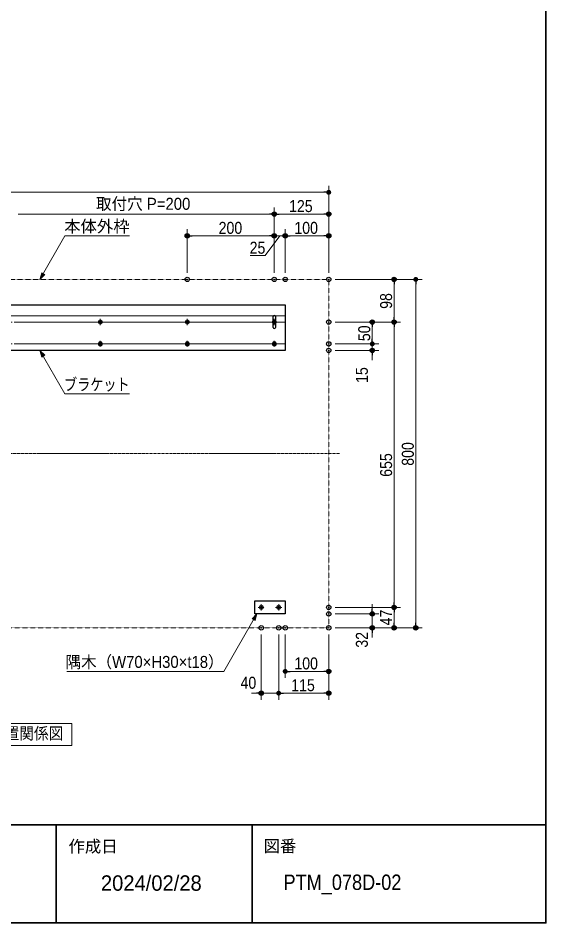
# Model space of a CAD drawing. Units: millimetres, scale not verified. Extents: x -4547 to 4547, y -2284 to 2284.
# Drawn here: x 447 to 1659, y -2078 to 0 of the extents above; entities that cross this region are included whole.
import ezdxf
from ezdxf.enums import TextEntityAlignment as Align

# ---------------------------------------------------------------- set-up
doc = ezdxf.new("R2010")
doc.units = ezdxf.units.MM
doc.header["$LTSCALE"] = 20
doc.header["$PDMODE"] = 32
doc.header["$PDSIZE"] = 10
for name, pattern in [('USER1', [0.8, 0.5, -0.3]), ('USER2', [2.91, 1.76, -0.4, 0.35, -0.4]), ('USER3', [9.172222, 5.997222, -1.058333, 1.058333, -1.058333])]:
    doc.linetypes.add(name, pattern=pattern)
for name, color, linetype, lineweight in [('0-0_1図面枠', 7, 'Continuous', 20), ('0-1_3一般', 7, 'Continuous', 15), ('0-2_2寸法-2', 7, 'Continuous', 15), ('0-3_0', 7, 'Continuous', 25), ('0-5_2寸法-1', 7, 'Continuous', 15), ('0-6_2寸法-3', 7, 'Continuous', 15)]:
    doc.layers.add(name, color=color, linetype=linetype, lineweight=lineweight)
doc.layers.add('0-4_Defpoints', color=7, linetype='Continuous')
doc.styles.add('ＭＳ Ｐゴシック', font='')
doc.styles.get('ＭＳ Ｐゴシック').set_extended_font_data('MS PGothic')

# ---------------------------------------------------------------- blocks, each defined once
blk = doc.blocks.new('グループ-49')
at = {"layer": '0-1_3一般'}
blk.add_line((16020, -13676.6), (48020, -13676.6), dxfattribs=at)
at = {"layer": '0-1_3一般', "lineweight": 30}
blk.add_lwpolyline([(16020, -13160), (48020, -13160), (48020, -15260), (16020, -15260)], close=True, dxfattribs=at)
blk = doc.blocks.new('グループ-50')
at = {"layer": '0-1_3一般'}
for p, q in [((16470, -13960), (16020, -13960)), ((16570, -13960), (20470, -13960)), ((20570, -13960), (24470, -13960)), ((24570, -13960), (28470, -13960)), ((28570, -13960), (35470, -13960)), ((39470, -13960), (35570, -13960)), ((43470, -13960), (39570, -13960)), ((47470, -13960), (43570, -13960)), ((47570, -13960), (48020, -13960)), ((16470, -14960), (16020, -14960)), ((16570, -14960), (20470, -14960)), ((20570, -14960), (24470, -14960)), ((24570, -14960), (28470, -14960)), ((28570, -14960), (35470, -14960)), ((39470, -14960), (35570, -14960)), ((43470, -14960), (39570, -14960)), ((47470, -14960), (43570, -14960)), ((47570, -14960), (48020, -14960))]:
    blk.add_line(p, q, dxfattribs=at)
blk.add_blockref('グループ-49', (0, 0), dxfattribs=at)
blk = doc.blocks.new('グループ-59')
at = {"layer": '0-1_3一般'}
for p, q in [((39460, -14974), (39460, -14946)), ((39460, -14946), (39506, -14946)), ((39506, -14900), (39534, -14900)), ((39506, -14946), (39506, -14900)), ((39534, -14946), (39534, -14900)), ((39534, -14946), (39580, -14946)), ((39580, -14974), (39580, -14946)), ((39506, -14974), (39460, -14974)), ((39506, -15020), (39506, -14974)), ((39506, -15020), (39534, -15020)), ((39534, -15020), (39534, -14974)), ((39580, -14974), (39534, -14974))]:
    blk.add_line(p, q, dxfattribs=at)
at = {"layer": '0-1_3一般', "linetype": 'USER2'}
for p, q in [((39520, -14816), (39520, -15104)), ((39376, -14960), (39664, -14960))]:
    blk.add_line(p, q, dxfattribs=at)
at = {"layer": '0-1_3一般'}
for radius in [94, 50, 40]:
    blk.add_circle((39520, -14960), radius, dxfattribs=at)
blk = doc.blocks.new('グループ-60')
at = {"layer": '0-1_3一般', "linetype": 'USER2'}
for p, q in [((39376, -13960), (39664, -13960)), ((39520, -13816), (39520, -14104))]:
    blk.add_line(p, q, dxfattribs=at)
at = {"layer": '0-1_3一般'}
for p, q in [((39460, -13974), (39460, -13946)), ((39460, -13946), (39506, -13946)), ((39506, -13974), (39460, -13974)), ((39506, -13900), (39534, -13900)), ((39506, -13946), (39506, -13900)), ((39506, -14020), (39506, -13974)), ((39506, -14020), (39534, -14020)), ((39534, -13946), (39534, -13900)), ((39534, -13946), (39580, -13946)), ((39534, -14020), (39534, -13974)), ((39580, -13974), (39534, -13974)), ((39580, -13974), (39580, -13946))]:
    blk.add_line(p, q, dxfattribs=at)
for radius in [94, 50, 40]:
    blk.add_circle((39520, -13960), radius, dxfattribs=at)
blk = doc.blocks.new('グループ-61')
at = {"layer": '0-1_3一般'}
for p, q in [((43460, -14974), (43460, -14946)), ((43460, -14946), (43506, -14946)), ((43506, -14900), (43534, -14900)), ((43506, -14946), (43506, -14900)), ((43534, -14946), (43534, -14900)), ((43534, -14946), (43580, -14946)), ((43580, -14974), (43580, -14946)), ((43506, -14974), (43460, -14974)), ((43506, -15020), (43506, -14974)), ((43506, -15020), (43534, -15020)), ((43534, -15020), (43534, -14974)), ((43580, -14974), (43534, -14974))]:
    blk.add_line(p, q, dxfattribs=at)
at = {"layer": '0-1_3一般', "linetype": 'USER2'}
for p, q in [((43520, -14816), (43520, -15104)), ((43376, -14960), (43664, -14960))]:
    blk.add_line(p, q, dxfattribs=at)
at = {"layer": '0-1_3一般'}
for radius in [94, 50, 40]:
    blk.add_circle((43520, -14960), radius, dxfattribs=at)
blk = doc.blocks.new('グループ-62')
at = {"layer": '0-1_3一般', "linetype": 'USER2'}
for p, q in [((43376, -13960), (43664, -13960)), ((43520, -13816), (43520, -14104))]:
    blk.add_line(p, q, dxfattribs=at)
at = {"layer": '0-1_3一般'}
for p, q in [((43460, -13974), (43460, -13946)), ((43460, -13946), (43506, -13946)), ((43506, -13974), (43460, -13974)), ((43506, -13900), (43534, -13900)), ((43506, -13946), (43506, -13900)), ((43506, -14020), (43506, -13974)), ((43506, -14020), (43534, -14020)), ((43534, -13946), (43534, -13900)), ((43534, -13946), (43580, -13946)), ((43534, -14020), (43534, -13974)), ((43580, -13974), (43534, -13974)), ((43580, -13974), (43580, -13946))]:
    blk.add_line(p, q, dxfattribs=at)
for radius in [94, 50, 40]:
    blk.add_circle((43520, -13960), radius, dxfattribs=at)
blk = doc.blocks.new('グループ-63')
at = {"layer": '0-1_3一般'}
for p, q in [((47460, -14974), (47460, -14946)), ((47460, -14946), (47506, -14946)), ((47506, -14900), (47534, -14900)), ((47506, -14946), (47506, -14900)), ((47534, -14946), (47534, -14900)), ((47534, -14946), (47580, -14946)), ((47580, -14974), (47580, -14946)), ((47506, -14974), (47460, -14974)), ((47506, -15020), (47506, -14974)), ((47506, -15020), (47534, -15020)), ((47534, -15020), (47534, -14974)), ((47580, -14974), (47534, -14974))]:
    blk.add_line(p, q, dxfattribs=at)
at = {"layer": '0-1_3一般', "linetype": 'USER2'}
for p, q in [((47520, -14816), (47520, -15104)), ((47376, -14960), (47664, -14960))]:
    blk.add_line(p, q, dxfattribs=at)
at = {"layer": '0-1_3一般'}
for radius in [94, 50, 40]:
    blk.add_circle((47520, -14960), radius, dxfattribs=at)
blk = doc.blocks.new('グループ-64')
at = {"layer": '0-1_3一般', "linetype": 'USER2'}
for p, q in [((47376, -13960), (47664, -13960)), ((47520, -13816), (47520, -14104))]:
    blk.add_line(p, q, dxfattribs=at)
at = {"layer": '0-1_3一般'}
for p, q in [((47460, -13974), (47460, -13946)), ((47460, -13946), (47506, -13946)), ((47506, -13974), (47460, -13974)), ((47506, -13900), (47534, -13900)), ((47506, -13946), (47506, -13900)), ((47506, -14020), (47506, -13974)), ((47506, -14020), (47534, -14020)), ((47534, -13946), (47534, -13900)), ((47534, -13946), (47580, -13946)), ((47534, -14020), (47534, -13974)), ((47580, -13974), (47534, -13974)), ((47580, -13974), (47580, -13946))]:
    blk.add_line(p, q, dxfattribs=at)
for radius in [94, 50, 40]:
    blk.add_circle((47520, -13960), radius, dxfattribs=at)
blk = doc.blocks.new('グループ-65')
at = {"layer": '0-1_3一般', "lineweight": 30}
for p, q in [((47470, -14210), (47470, -13710)), ((47570, -13710), (47570, -14210))]:
    blk.add_line(p, q, dxfattribs=at)
for centre, start, end in [((47520, -13710), 90, 180), ((47520, -13710), 0, 90), ((47520, -14210), 180, 270), ((47520, -14210), 270, 0)]:
    blk.add_arc(centre, 50, start, end, dxfattribs=at)
at = {"layer": '0-1_3一般'}
for name in ['グループ-50', 'グループ-60', 'グループ-62', 'グループ-64', 'グループ-59', 'グループ-61', 'グループ-63']:
    blk.add_blockref(name, (0, 0), dxfattribs=at)
blk = doc.blocks.new('グループ-66')
at = {"layer": '0-1_3一般'}
for p, q in [((47706, -27000), (47734, -27000)), ((47706, -27046), (47706, -27000)), ((47734, -27046), (47734, -27000)), ((47660, -27074), (47660, -27046)), ((47660, -27046), (47706, -27046)), ((47706, -27074), (47660, -27074)), ((47706, -27120), (47706, -27074)), ((47706, -27120), (47734, -27120)), ((47734, -27046), (47780, -27046)), ((47734, -27120), (47734, -27074)), ((47780, -27074), (47734, -27074)), ((47780, -27074), (47780, -27046))]:
    blk.add_line(p, q, dxfattribs=at)
at = {"layer": '0-1_3一般', "linetype": 'USER2'}
for p, q in [((47720, -26916), (47720, -27204)), ((47576, -27060), (47864, -27060))]:
    blk.add_line(p, q, dxfattribs=at)
at = {"layer": '0-1_3一般'}
for radius in [94, 50, 40]:
    blk.add_circle((47720, -27060), radius, dxfattribs=at)
blk = doc.blocks.new('グループ-67')
at = {"layer": '0-1_3一般'}
for p, q in [((46906, -27000), (46934, -27000)), ((46906, -27046), (46906, -27000)), ((46934, -27046), (46934, -27000)), ((46860, -27074), (46860, -27046)), ((46860, -27046), (46906, -27046)), ((46906, -27074), (46860, -27074)), ((46906, -27120), (46906, -27074)), ((46906, -27120), (46934, -27120)), ((46934, -27046), (46980, -27046)), ((46934, -27120), (46934, -27074)), ((46980, -27074), (46934, -27074)), ((46980, -27074), (46980, -27046))]:
    blk.add_line(p, q, dxfattribs=at)
at = {"layer": '0-1_3一般', "linetype": 'USER2'}
for p, q in [((46920, -26916), (46920, -27204)), ((46776, -27060), (47064, -27060))]:
    blk.add_line(p, q, dxfattribs=at)
at = {"layer": '0-1_3一般'}
for radius in [94, 50, 40]:
    blk.add_circle((46920, -27060), radius, dxfattribs=at)
blk = doc.blocks.new('グループ-68')
at = {"layer": '0-1_3一般', "lineweight": 30}
blk.add_lwpolyline([(46620, -26760), (48020, -26760), (48020, -27360), (46620, -27360)], close=True, dxfattribs=at)
at = {"layer": '0-1_3一般'}
for name in ['グループ-67', 'グループ-66']:
    blk.add_blockref(name, (0, 0), dxfattribs=at)
blk = doc.blocks.new('グループ-69')
at = {"layer": '0-1_3一般', "linetype": 'USER3'}
blk.add_line((50520, -20000), (13520, -20000), dxfattribs=at)
at = {"layer": '0-1_3一般', "linetype": 'USER1'}
blk.add_lwpolyline([(14020, -12000), (50020, -12000), (50020, -28000), (14020, -28000)], close=True, dxfattribs=at)
at = {"layer": '0-1_3一般'}
for name in ['グループ-65', 'グループ-68']:
    blk.add_blockref(name, (0, 0), dxfattribs=at)
blk = doc.blocks.new('_Dot')
at = {"layer": '0-3_0'}
blk.add_line((-10, 0), (-20, 0), dxfattribs=at)
for points in [[(0, 0), (-10, 0), (-9.92, 1.25)], [(0, 0), (-9.92, -1.25), (-10, 0)], [(0, 0), (-9.92, 1.25), (-9.69, 2.49)], [(0, 0), (-9.69, -2.49), (-9.92, -1.25)], [(0, 0), (-9.69, 2.49), (-9.3, 3.68)], [(0, 0), (-9.3, -3.68), (-9.69, -2.49)], [(0, 0), (-9.3, 3.68), (-8.76, 4.82)], [(0, 0), (-8.76, -4.82), (-9.3, -3.68)], [(0, 0), (-8.76, 4.82), (-8.09, 5.88)], [(0, 0), (-8.09, -5.88), (-8.76, -4.82)], [(0, 0), (-8.09, 5.88), (-7.29, 6.85)], [(0, 0), (-7.29, -6.85), (-8.09, -5.88)], [(0, 0), (-7.29, 6.85), (-6.37, 7.71)], [(0, 0), (-6.37, -7.71), (-7.29, -6.85)], [(0, 0), (-6.37, 7.71), (-5.36, 8.44)], [(0, 0), (-5.36, -8.44), (-6.37, -7.71)], [(0, 0), (-5.36, 8.44), (-4.26, 9.05)], [(0, 0), (-4.26, -9.05), (-5.36, -8.44)], [(0, 0), (-4.26, 9.05), (-3.09, 9.51)], [(0, 0), (-3.09, -9.51), (-4.26, -9.05)], [(0, 0), (-3.09, 9.51), (-1.87, 9.82)], [(0, 0), (-1.87, -9.82), (-3.09, -9.51)], [(0, 0), (-1.87, 9.82), (-0.63, 9.98)], [(0, 0), (-0.63, -9.98), (-1.87, -9.82)], [(0, 0), (-0.63, 9.98), (0.63, 9.98)], [(0, 0), (0.63, -9.98), (-0.63, -9.98)], [(0, 0), (0.63, 9.98), (1.87, 9.82)], [(0, 0), (1.87, 9.82), (3.09, 9.51)], [(0, 0), (3.09, 9.51), (4.26, 9.05)], [(0, 0), (4.26, 9.05), (5.36, 8.44)], [(0, 0), (5.36, 8.44), (6.37, 7.71)], [(0, 0), (6.37, 7.71), (7.29, 6.85)], [(0, 0), (7.29, 6.85), (8.09, 5.88)], [(0, 0), (8.09, 5.88), (8.76, 4.82)], [(0, 0), (8.76, 4.82), (9.3, 3.68)], [(0, 0), (9.3, 3.68), (9.69, 2.49)], [(0, 0), (9.69, 2.49), (9.92, 1.25)], [(0, 0), (9.92, 1.25), (10, 0)], [(0, 0), (1.87, -9.82), (0.63, -9.98)], [(0, 0), (3.09, -9.51), (1.87, -9.82)], [(0, 0), (4.26, -9.05), (3.09, -9.51)], [(0, 0), (5.36, -8.44), (4.26, -9.05)], [(0, 0), (6.37, -7.71), (5.36, -8.44)], [(0, 0), (7.29, -6.85), (6.37, -7.71)], [(0, 0), (8.09, -5.88), (7.29, -6.85)], [(0, 0), (8.76, -4.82), (8.09, -5.88)], [(0, 0), (9.3, -3.68), (8.76, -4.82)], [(0, 0), (9.69, -2.49), (9.3, -3.68)], [(0, 0), (9.92, -1.25), (9.69, -2.49)], [(0, 0), (10, 0), (9.92, -1.25)]]:
    blk.add_solid(points, dxfattribs=at)
blk = doc.blocks.new('グループ-2')
at = {"layer": '0-0_1図面枠', "lineweight": 35}
for p, q in [((-60000, -37050), (60000, -37050)), ((37500, -37050), (37500, -41550)), ((46500, -37050), (46500, -41550))]:
    blk.add_line(p, q, dxfattribs=at)
blk.add_lwpolyline([(-60000, 41550), (60000, 41550), (60000, -41550), (-60000, -41550)], close=True, dxfattribs=at)

msp = doc.modelspace()

# ---------------------------------------------------------------- linework, layer by layer
at = {"layer": '0-2_2寸法-2'}
for p, q in [((1035.37, -585), (1035.37, -485)), ((1060.37, -585), (1060.37, -485)), ((1024.12, -500), (1012.86, -500)), ((1035.37, -500), (1060.37, -500)), ((1071.63, -500), (1082.89, -500)), ((1260.37, -736.74), (1260.37, -725.49)), ((1175.37, -748), (1275.37, -748)), ((1175.37, -763), (1275.37, -763)), ((1260.37, -748), (1260.37, -763)), ((1260.37, -774.26), (1260.37, -785.51)), ((1260.37, -1356.74), (1260.37, -1345.49)), ((1175.37, -1368), (1275.37, -1368)), ((1260.37, -1400), (1260.37, -1368)), ((1175.37, -1400), (1275.37, -1400)), ((1260.37, -1411.26), (1260.37, -1422.51)), ((1005.37, -1415), (1005.37, -1565)), ((1045.37, -1415), (1045.37, -1565)), ((994.12, -1550), (982.86, -1550)), ((1045.37, -1550), (1005.37, -1550)), ((1056.63, -1550), (1067.89, -1550))]:
    msp.add_line(p, q, dxfattribs=at)
msp.add_lwpolyline([(979.52, -545), (1014.68, -545), (1047.87, -500)], dxfattribs=at)
at = {"layer": '0-4_Defpoints'}
for p in [(1035.37, -450), (1160.37, -450), (835.37, -500), (1035.37, -500), (1060.37, -500), (1160.37, -500), (835.37, -600), (1035.37, -600), (1060.37, -600), (1160.37, -600), (1160.37, -600), (1310.37, -600), (1160.37, -698), (1260.37, -698), (1310.37, -698), (1160.37, -748), (1160.37, -763), (1260.37, -763), (1160.37, -1353), (1160.37, -1353), (1310.37, -1353), (1310.37, -1353), (1160.37, -1368), (1260.37, -1368), (1005.37, -1400), (1045.37, -1400), (1060.37, -1400), (1160.37, -1400), (1260.37, -1400), (1310.37, -1400), (1360.37, -1400), (1160.37, -1500), (1005.37, -1550), (1160.37, -1550)]:
    msp.add_point(p, dxfattribs=at)
at = {"layer": '0-5_2寸法-1'}
for p, q in [((1160.37, -435), (1160.37, -385)), ((1149.12, -400), (-628.37, -400)), ((1035.37, -485), (1035.37, -435)), ((1035.37, -485), (1035.37, -435)), ((1160.37, -585), (1160.37, -435)), ((1024.12, -450), (446.63, -450)), ((1149.12, -450), (1046.63, -450)), ((835.37, -585), (835.37, -485)), ((1035.37, -585), (1035.37, -485)), ((1060.37, -585), (1060.37, -485)), ((1160.37, -585), (1160.37, -485)), ((1024.12, -500), (846.63, -500)), ((1071.63, -500), (1149.12, -500)), ((1175.37, -600), (1325.37, -600)), ((1325.37, -600), (1375.37, -600)), ((1310.37, -611.26), (1310.37, -686.74)), ((1360.37, -611.26), (1360.37, -1388.74)), ((1175.37, -698), (1275.37, -698)), ((1275.37, -698), (1325.37, -698)), ((1275.37, -698), (1325.37, -698)), ((1260.37, -736.74), (1260.37, -709.26)), ((1310.37, -709.26), (1310.37, -1341.74)), ((1175.37, -748), (1275.37, -748)), ((1175.37, -1353), (1325.37, -1353)), ((1175.37, -1353), (1325.37, -1353)), ((1310.37, -1388.74), (1310.37, -1364.26)), ((1275.37, -1400), (1325.37, -1400)), ((1325.37, -1400), (1375.37, -1400)), ((1045.37, -1415), (1045.37, -1565)), ((1060.37, -1415), (1060.37, -1515)), ((1160.37, -1415), (1160.37, -1515)), ((1071.63, -1500), (1149.12, -1500)), ((1160.37, -1515), (1160.37, -1565)), ((1056.63, -1550), (1149.12, -1550))]:
    msp.add_line(p, q, dxfattribs=at)
at = {"layer": '0-6_2寸法-3'}
for points in [[(702.42, -500), (554.26, -500), (496.52, -600)], [(702.57, -863), (554.26, -863), (496.52, -763)], [(558.59, -1500), (919.16, -1500), (995.37, -1368)]]:
    msp.add_lwpolyline(points, dxfattribs=at)
at = {"layer": '0-6_2寸法-3', "lineweight": 5}
for points in [[(507.86, -589.05), (496.52, -600), (500.87, -584.84)], [(500.87, -778.16), (496.52, -763), (507.86, -773.95)], [(984.22, -1379.15), (995.37, -1368), (991.29, -1383.23)]]:
    msp.add_lwpolyline(points, close=True, dxfattribs=at)
at = {"layer": '0-6_2寸法-3'}
msp.add_lwpolyline([(-49.63, -1620), (570.37, -1620), (570.37, -1670), (-49.63, -1670)], close=True, dxfattribs=at)
for points in [[(507.86, -589.05), (500.87, -584.84), (496.52, -600)], [(500.87, -778.16), (507.86, -773.95), (496.52, -763)], [(984.22, -1379.15), (991.29, -1383.23), (995.37, -1368)]]:
    msp.add_solid(points, dxfattribs=at)

# ---------------------------------------------------------------- block references
at = {"layer": '0-0_1図面枠', "xscale": 0.05, "yscale": 0.05}
msp.add_blockref('グループ-2', (-1340.63, 0), dxfattribs=at)
at = {"layer": '0-1_3一般', "xscale": 0.05, "yscale": 0.05}
msp.add_blockref('グループ-69', (-1340.63, 0), dxfattribs=at)
at = {"layer": '0-2_2寸法-2', "xscale": 0.5627563, "yscale": 0.5627563}
for p in [(1035.37, -500), (1005.37, -1550)]:
    msp.add_blockref('_Dot', p, dxfattribs=at)
for p, rotation in [((1060.37, -500), 180), ((1260.37, -748), 270), ((1260.37, -763), 90), ((1260.37, -1368), 270), ((1260.37, -1400), 90), ((1045.37, -1550), 180)]:
    msp.add_blockref('_Dot', p, dxfattribs=dict(at, rotation=rotation))
at = {"layer": '0-5_2寸法-1', "xscale": 0.5627563, "yscale": 0.5627563}
for p in [(1160.37, -400), (1035.37, -450), (1160.37, -450), (1035.37, -500), (1160.37, -500), (1160.37, -1500), (1160.37, -1550)]:
    msp.add_blockref('_Dot', p, dxfattribs=at)
for p, rotation in [((1035.37, -450), 180), ((835.37, -500), 180), ((1060.37, -500), 180), ((1310.37, -600), 90), ((1360.37, -600), 90), ((1260.37, -698), 90), ((1310.37, -698), 270), ((1310.37, -698), 90), ((1260.37, -748), 270), ((1310.37, -1353), 270), ((1310.37, -1353), 90), ((1310.37, -1400), 270), ((1360.37, -1400), 270), ((1060.37, -1500), 180), ((1045.37, -1550), 180)]:
    msp.add_blockref('_Dot', p, dxfattribs=dict(at, rotation=rotation))

# ---------------------------------------------------------------- texts
at = {"layer": '0-0_1図面枠', "style": 'ＭＳ Ｐゴシック'}
for s, height, p in [('作成日', 27.57, (562.5, -1923.87)), ('図番', 27.57, (1010.62, -1923.16)), ('2024/02/28', 35.38, (636.96, -2014.31))]:
    msp.add_text(s, height=height, dxfattribs=at).set_placement(p, align=Align.BOTTOM_LEFT)
at = {"layer": '0-0_1図面枠', "style": 'ＭＳ Ｐゴシック', "width": 0.9}
msp.add_text('PTM_078D-02', height=35.38, dxfattribs=at).set_placement((1056.41, -2012.45), align=Align.BOTTOM_LEFT)
at = {"layer": '0-2_2寸法-2', "style": 'ＭＳ Ｐゴシック', "width": 0.9}
for s, p in [('25', (978.66, -549.29)), ('40', (957.67, -1548.14))]:
    msp.add_text(s, height=27.57, dxfattribs=at).set_placement(p, align=Align.BOTTOM_LEFT)
for s, p in [('15', (1258.52, -837.67)), ('32', (1258.52, -1445.59))]:
    msp.add_text(s, height=27.57, rotation=90, dxfattribs=at).set_placement(p, align=Align.BOTTOM_LEFT)
at = {"layer": '0-5_2寸法-1', "style": 'ＭＳ Ｐゴシック'}
for s, width, p in [('取付穴 P=200', 0.95, (625.73, -448.46)), ('125', 0.9, (1069.21, -453.72)), ('200', 0.9, (907.42, -503.72)), ('100', 0.9, (1081.42, -503.72)), ('100', 0.9, (1081.42, -1503.72)), ('115', 0.9, (1074.21, -1553.72))]:
    msp.add_text(s, height=27.57, dxfattribs=dict(at, width=width)).set_placement(p, align=Align.BOTTOM_LEFT)
at = {"layer": '0-5_2寸法-1', "style": 'ＭＳ Ｐゴシック', "width": 0.9}
for s, p in [('98', (1314.17, -667.6)), ('50', (1264.09, -741.74)), ('800', (1364.09, -1027.88)), ('655', (1314.17, -1053.24)), ('47', (1314.17, -1394.44))]:
    msp.add_text(s, height=27.57, rotation=90, dxfattribs=at).set_placement(p, align=Align.BOTTOM_LEFT)
at = {"layer": '0-6_2寸法-3', "style": 'ＭＳ Ｐゴシック'}
msp.add_text('本体外枠', height=27.57, dxfattribs=at).set_placement((552.53, -499.97), align=Align.BOTTOM_LEFT)
for s, height, width, p in [('ブラケット', 27.57, 0.8, (552.38, -863.27)), ('隅木（W70×H30×t18）', 27.51, 0.95, (555.7, -1500.27)), ('ブラケット・隅木の壁取付位置関係図', 27.57, 0.9, (-24.65, -1664.27))]:
    msp.add_text(s, height=height, dxfattribs=dict(at, width=width)).set_placement(p, align=Align.BOTTOM_LEFT)

doc.saveas('drawing.dxf')
